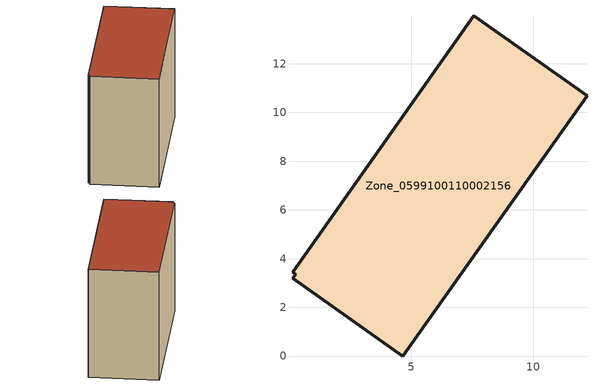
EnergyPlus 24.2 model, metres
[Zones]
Zone_0599100110002156
 floor ground (C_G): 0.13,3.19 0.24,3.37 0.12,3.45 7.56,13.96 12.2,10.69 4.64,0 z3.91
 wall outside (C_F): 12.2,10.69 7.56,13.96 0.12,3.45 0.24,3.37 0.13,3.19 4.64,0 12.2,10.69 z3.91:13.41
 roof outside (C_R): 0.24,3.37 0.13,3.19 4.64,0 12.2,10.69 7.56,13.96 0.12,3.45 z13.41
[BUILDING]
Pand.0599100110002156: North Axis=0; Terrain=City; Loads Convergence Tolerance Value=0.04; Temperature Convergence Tolerance Value=0.4; Solar Distribution=FullExterior; Maximum Number of Warmup Days=25; Minimum Number of Warmup Days=1
[Site:Location]
Rotterdam.The.Hague.AP_ZH_NLD Design_Conditions: Latitude=51.96; Longitude=4.45; Time Zone=1; Elevation=-4.5
[SITE:GROUNDTEMPERATURE:BUILDINGSURFACE]
18, 18, 18, 18, 18, 18, 18, 18, 18, 18, 18, 18
[MATERIAL] Thermal Absorptance=0.9; Solar Absorptance=0.7; Visible Absorptance=0.7
Name | Roughness | Thickness | Conductivity | Density | Specific Heat
G.TI.2015-2018 | MediumSmooth | 0.15 | 0.0428571 | 540 | 1210
F.TI.2015-2018 | Rough | 0.3 | 0.0666667 | 1920 | 840
R.TI.2015-2018 | MediumRough | 0.2 | 0.0333333 | 1500 | 1000
[CONSTRUCTION]
C_G: G.TI.2015-2018
C_F: F.TI.2015-2018
C_R: R.TI.2015-2018
[ZONE]
Zone_0599100110002156: Type=1; Multiplier=1; Ceiling Height=Autocalculate; Volume=Autocalculate; Floor Area=autocalculate; Part of Total Floor Area=Yes
[ZONEINFILTRATION:DESIGNFLOWRATE]
Infil_Zone_0599100110002156: Zone or ZoneList or Space or SpaceList=Zone_0599100110002156; Schedule=AlwaysOn; Design Flow Rate Calculation Method=Flow/Area; Flow Rate per Floor Area=0.0015; Constant Term Coefficient=1; Temperature Term Coefficient=0; Velocity Term Coefficient=0; Velocity Squared Term Coefficient=0
[HVACTEMPLATE:ZONE:IDEALLOADSAIRSYSTEM]
Zone_0599100110002156: Maximum Heating Supply Air Temperature=50; Minimum Cooling Supply Air Temperature=13; Maximum Heating Supply Air Humidity Ratio=0.0156; Minimum Cooling Supply Air Humidity Ratio=0.0077; Heating Limit=NoLimit; Cooling Limit=NoLimit; Dehumidification Control Type=ConstantSensibleHeatRatio; Cooling Sensible Heat Ratio=0.7; Dehumidification Setpoint=60; Humidification Control Type=None; Humidification Setpoint=30; Outdoor Air Method=None; Outdoor Air Flow Rate per Person=0.00944; Outdoor Air Flow Rate per Zone Floor Area=0; Outdoor Air Flow Rate per Zone=0; Demand Controlled Ventilation Type=None; Outdoor Air Economizer Type=NoEconomizer; Heat Recovery Type=None; Sensible Heat Recovery Effectiveness=0.7; Latent Heat Recovery Effectiveness=0.65
[ZONECONTROL:THERMOSTAT]
ThermostatControl_Zone_0599100110002156: Zone or ZoneList=Zone_0599100110002156; Control Type Schedule=DualSetpointControlType; Control 1=Thermostat_Zone_0599100110002156; Temperature Difference Between Cutout And Setpoint=0
[THERMOSTATSETPOINT:DUALSETPOINT]
Thermostat_Zone_0599100110002156: Heating Setpoint Temperature Schedule=HeatingSetpoint_Zone_0599100110002156; Cooling Setpoint Temperature Schedule=CoolingSetpoint_Zone_0599100110002156
[SCHEDULE:COMPACT]
HeatingSetpoint_Zone_0599100110002156: Through: 12/31, For: AllDays, Until: 24:00, 21
CoolingSetpoint_Zone_0599100110002156: Through: 12/31, For: AllDays, Until: 24:00, 24
DualSetpointControlType: Through: 12/31, For: AllDays, Until: 24:00, 4
AlwaysOn: Through: 12/31, For: AllDays, Until: 24:00, 1
